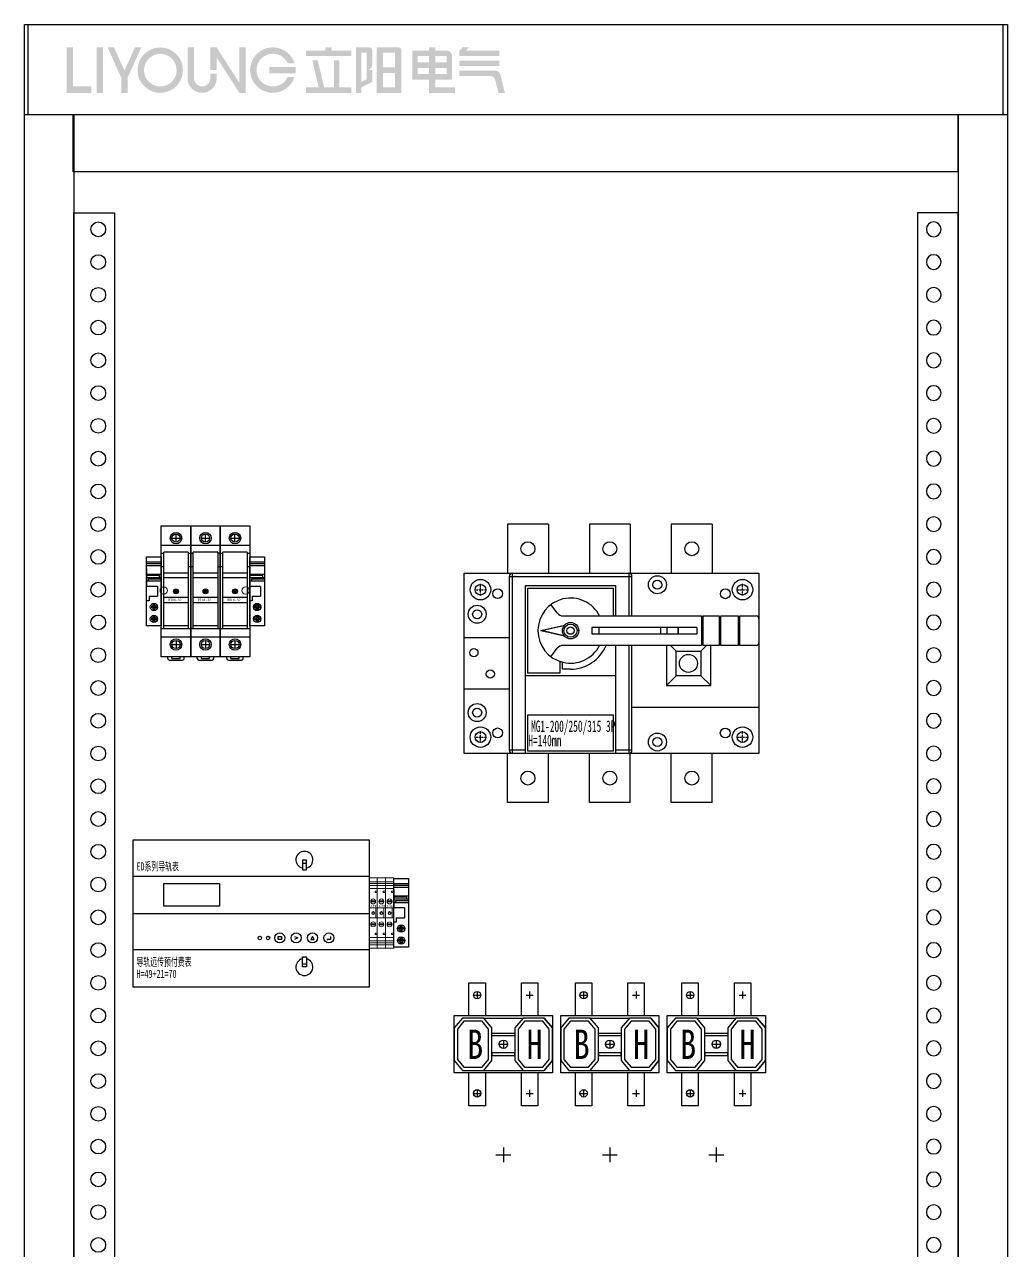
# Model space of a CAD drawing. Extents: x 1408744 to 1409344, y 413648 to 415248.
# Drawn here: x 1408744 to 1409344, y 414499 to 415248 of the extents above; entities that cross this region are included whole.
import ezdxf
from ezdxf.enums import TextEntityAlignment as Align

# ---------------------------------------------------------------- set-up
doc = ezdxf.new("R2010")
doc.units = 0
doc.header["$MEASUREMENT"] = 0
doc.linetypes.add('CENTER', pattern=[2, 1.25, -0.25, 0.25, -0.25])
for name, color, linetype in [('EL-TEXT', 3, 'Continuous'), ('LY-JS-BJ', 7, 'Continuous'), ('LY-JS-YQJ', 7, 'Continuous'), ('布置图', 20, 'Continuous'), ('注释', 1, 'Continuous')]:
    doc.layers.add(name, color=color, linetype=linetype)
doc.layers.add('LY-二次控制图', color=7, linetype='Continuous', lineweight=18)
doc.styles.add('-宋体', font='', dxfattribs={"width": 0.65})
doc.styles.add('宋体', font='', dxfattribs={"width": 0.8, "height": 3.5})
doc.styles.get('-宋体').set_extended_font_data('NSimSun')
doc.styles.get('宋体').set_extended_font_data('SimSun')

# ---------------------------------------------------------------- blocks, each defined once
blk = doc.blocks.new('A$Cf8c1ecd9')
for p, q in [((103.29, 30.78), (105.73, 30.78)), ((98.46, -14.01), (100.46, -14.94)), ((100.46, -14.94), (98.46, -15.86)), ((109.46, -14.01), (108.46, -15.86)), ((110.46, -15.86), (109.46, -14.01)), ((108.46, -15.86), (110.46, -15.86)), ((118.46, -15.86), (118.8, -15.61)), ((118.46, -15.86), (118.8, -16.11)), ((103.29, -30.78), (105.73, -30.78))]:
    blk.add_line(p, q)
at = {"color": 1}
blk.add_line((0, 0), (144, 0), dxfattribs=at)
for points in [[(0, 45), (144, 45), (144, -45), (0, -45)], [(103.29, 26.56), (105.73, 26.56), (105.73, 32.53), (103.29, 32.53)], [(18.77, 18.28), (52.73, 18.28), (52.73, 4.5), (18.77, 4.5)], [(88.46, -14.01), (90.46, -14.01), (90.46, -15.86), (88.46, -15.86)], [(103.29, -26.56), (105.73, -26.56), (105.73, -32.53), (103.29, -32.53)]]:
    blk.add_lwpolyline(points, close=True)
at = {"color": 3}
blk.add_lwpolyline([(0, 22.83), (144, 22.83), (144, -22.17), (0, -22.17)], close=True, dxfattribs=at)
blk.add_lwpolyline([(120.46, -14.01), (120.46, -15.86), (118.46, -15.86)])
for centre, radius in [((77.33, -14.94), 1.06), ((82.33, -14.94), 1.06), ((89.46, -14.94), 3.07), ((99.46, -14.94), 3.07), ((109.46, -14.94), 3.07), ((119.46, -14.94), 3.07)]:
    blk.add_circle(centre, radius)
for centre, start, end in [((104.51, 32.71), 283.60377, 256.39623), ((104.51, -32.71), 103.60377, 76.39623)]:
    blk.add_arc(centre, 5.18, start, end)
at = {"layer": 'LY-二次控制图', "color": 4, "lineweight": -3, "style": '宋体', "width": 0.6}
for s, p in [('ED系列导轨表', (2.01, 26.24)), ('导轨远传预付费表', (2.01, -32.11)), ('H=49+21=70', (2.01, -39.34))]:
    blk.add_text(s, height=5, dxfattribs=at).set_placement(p)
blk = doc.blocks.new('RT18保险 正视图')
at = {"layer": 'LY-JS-YQJ'}
blk.add_hatch(color=1, dxfattribs=at).paths.add_polyline_path([(1.5, -40, 1), (-1.5, -40, 1)])
for p, q in [((-9, -80), (-9, 0)), ((-9, 0), (9, 0)), ((9, 0), (9, -80)), ((0, -10.01), (0, -5.01)), ((9, -12.01), (-9, -12.01)), ((-2.5, -7.51), (2.5, -7.51)), ((-7.5, -17), (-9, -17)), ((7.5, -16), (-7.5, -16)), ((-7.5, -63), (-7.5, -16)), ((7.5, -16), (7.5, -63)), ((9, -17), (7.5, -17)), ((-7.5, -25), (-9, -25)), ((7.5, -29), (-7.5, -29)), ((9, -25), (7.5, -25)), ((7.5, -31.75), (-7.5, -31.75)), ((-7.5, -43.5), (7.5, -43.5)), ((-7.5, -46.9), (7.5, -46.9)), ((9, -63), (-9, -63)), ((7.5, -61), (-7.5, -61)), ((9, -67.99), (-9, -67.99)), ((-2.5, -72.49), (2.5, -72.49)), ((0, -69.99), (0, -74.99)), ((9, -80), (-9, -80)), ((-5, -81), (-5, -80)), ((-4, -82), (4, -82)), ((-2.5, -81), (-2.5, -80)), ((-2.5, -81), (2.5, -81)), ((2.5, -81), (2.5, -80)), ((5, -81), (5, -80))]:
    blk.add_line(p, q, dxfattribs=at)
for centre, radius in [((0, -7.51), 3.5), ((0, -7.51), 2.5), ((0, -72.49), 3.5), ((0, -72.49), 2.5)]:
    blk.add_circle(centre, radius, dxfattribs=at)
at = {"layer": 'LY-JS-YQJ', "color": 1}
blk.add_circle((0, -40), 1.5, dxfattribs=at)
at = {"layer": 'LY-JS-YQJ'}
for centre, start, end in [((-4, -81), 180, 270), ((4, -81), 270, 0)]:
    blk.add_arc(centre, 1, start, end, dxfattribs=at)
at = {"layer": 'LY-JS-YQJ', "insert": (-4.8, -44.5), "char_height": 1.5, "width": 12.3, "attachment_point": 1}
blk.add_mtext('RT18-32', dxfattribs=at)
blk = doc.blocks.new('RT18-32X-6A')
at = {"layer": 'LY-JS-YQJ'}
blk.add_blockref('RT18保险 正视图', (9, 80), dxfattribs=at)
blk = doc.blocks.new('端子堵头')
at = {"layer": 'LY-JS-YQJ'}
for p, q in [((0, 39.03), (9, 39.03)), ((0, 37.96), (9, 37.96)), ((0, 36.73), (9, 36.73)), ((0, 35), (0, 24)), ((0, 31.48), (9, 31.48)), ((7.97, 30.59), (0, 30.59)), ((7.97, 29.53), (7.97, 30.59)), ((9, 35), (9, 24)), ((9, 34.58), (9, 33.47)), ((0, 29.53), (9, 29.53)), ((0, 27.32), (9, 27.32)), ((6.66, 24), (0, 24)), ((1.25, 27.32), (1.25, 28.56)), ((1.25, 28.56), (9, 28.56)), ((6.66, 24), (6.66, 18)), ((1.59, 15.27), (0, 15.27)), ((1.59, 18), (1.59, 15.27)), ((1.59, 18), (6.66, 18))]:
    blk.add_line(p, q, dxfattribs=at)
for points in [[(0, 42), (9, 42), (9, 0), (0, 0)], [(3.2, 12.05), (6.01, 12.05), (6.01, 10.99), (3.2, 10.99)], [(5.06, 12.84), (5.06, 10.03), (3.99, 10.03), (3.99, 12.84)], [(3.2, 4.76), (6.01, 4.76), (6.01, 3.69), (3.2, 3.69)], [(5.13, 5.6), (5.13, 2.79), (4.06, 2.79), (4.06, 5.6)]]:
    blk.add_lwpolyline(points, close=True, dxfattribs=at)
for centre in [(4.54, 11.43), (4.54, 4.14)]:
    blk.add_circle(centre, 2.23, dxfattribs=at)
blk = doc.blocks.new('A$C90d01b57')
at = {"layer": 'LY-二次控制图', "lineweight": -3}
for name, p in [('RT18-32X-6A', (-54, -80)), ('RT18-32X-6A', (-36, -80)), ('RT18-32X-6A', (-18, -80)), ('端子堵头', (-63, -61)), ('端子堵头', (0, -61))]:
    blk.add_blockref(name, p, dxfattribs=at)
blk = doc.blocks.new('A$C2BB77F8B')
at = {"color": 6}
for centre in [(10.5, 0.5), (60.5, 0.5)]:
    blk.add_circle(centre, 2.25, dxfattribs=at)
at = {"color": 0}
blk.add_blockref('A$C90d01b57', (63, 40), dxfattribs=at)
blk = doc.blocks.new('A$C03D07FCC')
for p, q in [((0, 19.03), (5, 19.03)), ((0, 17.96), (5, 17.96)), ((0, 16.73), (5, 16.73)), ((5, 19.03), (10, 19.03)), ((5, 17.96), (10, 17.96)), ((5, 16.73), (10, 16.73)), ((5, 13.21), (3.66, 13.21)), ((3.66, 13.21), (3.66, 12.43)), ((3.66, 12.43), (5, 12.43)), ((5, 12.43), (5, 11.32)), ((10, 13.21), (8.66, 13.21)), ((8.66, 13.21), (8.66, 12.43)), ((8.66, 12.43), (10, 12.43)), ((0, 3), (5, 3)), ((4.07, 3), (4.07, -3)), ((5, 3), (10, 3)), ((9.07, 3), (9.07, -3)), ((0, -3), (5, -3)), ((5, -3), (10, -3)), ((5, -12.33), (3.66, -12.33)), ((3.66, -12.33), (3.66, -13.11)), ((3.66, -13.11), (5, -13.11)), ((10, -12.33), (8.66, -12.33)), ((8.66, -12.33), (8.66, -13.11)), ((8.66, -13.11), (10, -13.11)), ((0, -17.12), (5, -17.12)), ((0, -18.19), (5, -18.19)), ((0, -19.42), (5, -19.42)), ((5, -17.12), (10, -17.12)), ((5, -18.19), (10, -18.19)), ((5, -19.42), (10, -19.42))]:
    blk.add_line(p, q)
at = {"color": 2}
for p, q in [((10, 19.03), (15, 19.03)), ((10, 17.96), (15, 17.96)), ((10, 16.73), (15, 16.73)), ((10, 12.43), (10, 11.32)), ((15, 13.21), (13.66, 13.21)), ((13.66, 13.21), (13.66, 12.43)), ((13.66, 12.43), (15, 12.43)), ((15, 12.43), (15, 11.32)), ((10, 3), (15, 3)), ((14.07, 3), (14.07, -3)), ((10, -3), (15, -3)), ((15, -12.33), (13.66, -12.33)), ((13.66, -12.33), (13.66, -13.11)), ((13.66, -13.11), (15, -13.11)), ((10, -17.12), (15, -17.12)), ((10, -18.19), (15, -18.19)), ((10, -19.42), (15, -19.42))]:
    blk.add_line(p, q, dxfattribs=at)
for points in [[(0, 21.5), (5, 21.5), (5, -21.5), (0, -21.5)], [(0, 15), (5, 15), (5, -15), (0, -15)], [(5, 21.5), (10, 21.5), (10, -21.5), (5, -21.5)], [(5, 15), (10, 15), (10, -15), (5, -15)], [(1.47, 7.3), (3.53, 7.3), (3.53, 6.79), (1.47, 6.79)], [(6.47, 7.3), (8.53, 7.3), (8.53, 6.79), (6.47, 6.79)], [(1.47, -6.71), (3.53, -6.71), (3.53, -7.23), (1.47, -7.23)], [(6.47, -6.71), (8.53, -6.71), (8.53, -7.23), (6.47, -7.23)]]:
    blk.add_lwpolyline(points, close=True)
for points in [[(10, 21.5), (15, 21.5), (15, -21.5), (10, -21.5)], [(10, 15), (15, 15), (15, -15), (10, -15)], [(11.47, 7.3), (13.53, 7.3), (13.53, 6.79), (11.47, 6.79)], [(11.47, -6.71), (13.53, -6.71), (13.53, -7.23), (11.47, -7.23)]]:
    blk.add_lwpolyline(points, close=True, dxfattribs=at)
for centre, radius in [((2.5, 7), 1.5), ((7.5, 7), 1.5), ((2.52, -0.08), 0.879), ((2.52, -0.08), 0.879), ((2.52, -0.08), 0.59), ((7.52, -0.08), 0.879), ((7.52, -0.08), 0.879), ((7.52, -0.08), 0.59), ((2.5, -7), 1.5), ((7.5, -7), 1.5)]:
    blk.add_circle(centre, radius)
for centre, radius in [((12.5, 7), 1.5), ((12.52, -0.08), 0.879), ((12.52, -0.08), 0.879), ((12.52, -0.08), 0.59), ((12.5, -7), 1.5)]:
    blk.add_circle(centre, radius, dxfattribs=at)
at = {"layer": 'LY-二次控制图', "lineweight": -3}
blk.add_blockref('端子堵头', (15, -21), dxfattribs=at)
at = {"char_height": 1, "width": 2.5692, "attachment_point": 1}
for insert in [(0.91, 4.81), (5.91, 4.81)]:
    blk.add_mtext('2.5mm', dxfattribs=dict(at, insert=insert))
at = {"color": 2, "insert": (10.91, 4.81), "char_height": 1, "width": 2.5692, "attachment_point": 1}
blk.add_mtext('2.5mm', dxfattribs=at)
blk = doc.blocks.new('隔离MG1-200-250-315-3P-2022.3')
at = {"color": 0}
for p, q in [((26.49, 85), (26.49, 55)), ((51.49, 85), (26.49, 85)), ((51.49, 85), (51.49, 55)), ((76.49, 85), (76.49, 55)), ((101.49, 85), (76.49, 85)), ((101.49, 85), (101.49, 55)), ((126.49, 85), (126.49, 55)), ((151.49, 85), (126.49, 85)), ((151.49, 85), (151.49, 55)), ((26.49, -85), (26.49, -55)), ((51.49, -85), (51.49, -55)), ((76.49, -85), (76.49, -55)), ((101.49, -85), (101.49, -55)), ((126.49, -85), (126.49, -55)), ((151.49, -85), (151.49, -55)), ((51.49, -85), (26.49, -85)), ((101.49, -85), (76.49, -85)), ((151.49, -85), (126.49, -85))]:
    blk.add_line(p, q, dxfattribs=at)
at = {"color": 0, "linetype": 'Continuous', "lineweight": 25}
for p, q in [((27.5, 53), (102.5, 53)), ((27.5, 53), (27.5, -53)), ((29.5, -55), (29.5, 55)), ((100.5, 55), (100.5, 29)), ((102.5, 29), (102.5, 53)), ((37.5, 47.5), (92.5, 47.5)), ((37.5, -55), (37.5, 47.5)), ((39, 46), (91, 46)), ((39, -6), (39, 46)), ((91, 46), (91, 29)), ((92.5, 47.5), (92.5, 29)), ((56.9, 30.8), (53.06, 35.91)), ((46.86, 20.1), (61.25, 23.29)), ((61, 22.98), (48, 19.98)), ((60.5, 29), (145, 29)), ((145, 29), (145, 11)), ((145, 28), (146, 28)), ((146, 11), (146, 29)), ((146, 29), (155.75, 29)), ((155.75, 29), (155.75, 11)), ((155.75, 28), (156.75, 28)), ((156.75, 11), (156.75, 29)), ((156.75, 29), (167.25, 29)), ((167.25, 29), (167.25, 11)), ((167.25, 28), (168.25, 28)), ((168.25, 11), (168.25, 29)), ((168.25, 29), (178.5, 29)), ((0, 15.75), (27.5, 15.75)), ((61.21, 16.72), (46.86, 19.9)), ((48, 19.98), (61, 16.98)), ((60, 19.98), (61, 19.98)), ((70, 19.98), (69, 19.98)), ((78, 22), (78, 18)), ((142, 22), (78, 22)), ((78, 18), (142, 18)), ((82.51, 18), (82.51, 22)), ((119.96, 22), (119.96, 18)), ((124, 18), (124, 22)), ((130.57, 22), (130.57, 18)), ((130.9, 18), (130.9, 22)), ((142, 22), (142, 18)), ((53.06, 4.09), (56.9, 9.2)), ((145, 11), (60.5, 11)), ((92.5, 11), (92.5, -55)), ((100.5, 11), (100.5, -55)), ((102.5, -53), (102.5, 11)), ((123.55, 11), (123.55, -13.5)), ((129.55, 7.5), (126.05, 11)), ((129.55, 7.5), (144.55, 7.5)), ((129.55, -7.5), (129.55, 7.5)), ((144.55, 7.5), (148.05, 11)), ((144.55, 7.5), (144.55, -7.5)), ((145, 12), (146, 12)), ((155.75, 11), (146, 11)), ((150.55, -13.5), (150.55, 11)), ((156.75, 12), (155.75, 12)), ((167.25, 11), (156.75, 11)), ((168.25, 12), (167.25, 12)), ((178.5, 11), (168.25, 11)), ((58.5, 1.21), (58.5, -6)), ((60, -3.5), (60, 0.75)), ((58.5, -6), (39, -6)), ((65, -3.5), (60, -3.5)), ((92.5, -7.5), (37.5, -7.5)), ((123.55, -13.5), (129.55, -7.5)), ((123.55, -13.5), (150.55, -13.5)), ((144.55, -7.5), (129.55, -7.5)), ((150.55, -13.5), (144.55, -7.5)), ((27.5, -15.75), (0, -15.75)), ((180, -27), (102.5, -27)), ((39, -31.5), (91, -31.5)), ((39, -53.5), (39, -31.5)), ((91, -31.5), (91, -53.5)), ((37.5, -53), (27.5, -53)), ((91, -53.5), (39, -53.5)), ((102.5, -53), (92.5, -53))]:
    blk.add_line(p, q, dxfattribs=at)
at = {"color": 1, "linetype": 'CENTER', "ltscale": 0.13}
for p, q in [((6.43, 44.97), (13.58, 44.97)), ((10, 41.4), (10, 48.55)), ((166.43, 45), (173.58, 45)), ((170, 41.43), (170, 48.58)), ((9.99, -48.57), (9.99, -41.42)), ((170, -48.57), (170, -41.42)), ((6.42, -45), (13.57, -45)), ((166.43, -45), (173.58, -45))]:
    blk.add_line(p, q, dxfattribs=at)
at = {"color": 0}
blk.add_lwpolyline([(0, 55), (180, 55), (180, -55), (0, -55)], close=True, dxfattribs=at)
for centre, radius in [((38.99, 70), 4.25), ((88.99, 70), 4.25), ((138.99, 70), 4.25), ((136.96, 0), 5.48), ((38.99, -70), 4.25), ((88.99, -70), 4.25), ((138.99, -70), 4.25)]:
    blk.add_circle(centre, radius, dxfattribs=at)
at = {"color": 0, "linetype": 'Continuous', "lineweight": 25}
for centre, radius in [((118, 48), 5.5), ((10, 45), 6.25), ((10, 44.97), 3.25), ((20.49, 42.58), 3), ((118, 48), 2.75), ((159.49, 42.5), 3), ((170, 45), 6.25), ((170, 45), 3.25), ((8, 30), 5.5), ((8, 30), 2.75), ((65, 19.98), 5), ((65, 19.98), 4), ((65, 20), 2.25), ((6, 6.5), 2.5), ((16, -6.5), 2.5), ((8, -30), 5.5), ((8, -30), 2.75), ((8, -30), 2.75), ((9.99, -45), 6.25), ((9.99, -45), 3.25), ((10, -45), 3.25), ((20.49, -42.42), 3), ((118, -48), 5.5), ((159.43, -42.5), 3), ((170, -45), 6.25), ((170, -45), 3.25), ((118, -48), 2.75)]:
    blk.add_circle(centre, radius, dxfattribs=at)
for centre, radius, start, end in [((29.5, 53), 2, 90, 180), ((100.5, 53), 2, 0, 90), ((65, 20), 19.89, 26.90784, 333.09217), ((60.5, 33.5), 4.5, 216.90982, 270), ((178.5, 27.5), 1.5, 0, 90), ((46.88, 20), 0.1, 102.5, 257.50001), ((60.5, 6.5), 4.5, 90, 143.09018), ((65, 20), 23.5, 270, 337.48169), ((178.5, 12.5), 1.5, 270, 0), ((29.5, -53), 2, 180, 270), ((100.5, -53), 2, 270, 0)]:
    blk.add_arc(centre, radius, start, end, dxfattribs=at)
at = {"color": 4, "linetype": 'ByBlock', "style": '宋体', "width": 0.6}
for s, p in [('MG1-200/250/315 3P', (92.33, -38.35)), ('H=140mm', (59.25, -47.08))]:
    blk.add_text(s, height=7, dxfattribs=at).set_placement(p, align=Align.MIDDLE_RIGHT)
blk = doc.blocks.new('BH-0.66 φ30')
at = {"color": 1}
for p, q in [((-18.1, 12.5), (-13.9, 12.5)), ((-16, 14.6), (-16, 10.4)), ((13.9, 12.5), (18.1, 12.5)), ((16, 14.6), (16, 10.4)), ((-25, -1.5), (-30, -7.5)), ((-12, -1.5), (12, -1.5)), ((12, -1.5), (7, -7.5)), ((25, -1.5), (12, -1.5)), ((25, -1.5), (30, -7.5)), ((0, -14.91), (0, -20.09)), ((7, -7.5), (7, -27.5)), ((-2.59, -17.5), (2.59, -17.5)), ((-30, -27.5), (-25, -33.5)), ((7, -27.5), (12, -33.5)), ((30, -27.5), (25, -33.5)), ((-12, -33.5), (12, -33.5)), ((-18.1, -47.5), (-13.9, -47.5)), ((-16, -45.4), (-16, -49.6)), ((13.9, -47.5), (18.1, -47.5)), ((16, -45.4), (16, -49.6))]:
    blk.add_line(p, q, dxfattribs=at)
for points in [[(-21, 0), (-21, 20), (-11, 20), (-11, 0)], [(11, 0), (11, 20), (21, 20), (21, 0)], [(-25, -1.5), (-30, -7.5), (-30, -27.5), (-25, -33.5), (-12, -33.5), (-7, -27.5), (-7, -7.5), (-12, -1.5), (-25, -1.5)], [(12, -1.5), (7, -7.5), (7, -27.5), (12, -33.5), (25, -33.5), (30, -27.5), (30, -7.5), (25, -1.5), (12, -1.5)], [(-11, -35), (-11, -55), (-21, -55), (-21, -35)], [(21, -35), (21, -55), (11, -55), (11, -35)]]:
    blk.add_lwpolyline(points, dxfattribs=at)
for points in [[(-30, 0), (30, 0), (30, -35), (-30, -35)], [(-24.06, -3.5), (-28, -8.22), (-28, -26.78), (-24.06, -31.5), (-12.94, -31.5), (-9, -26.78), (-9, -8.22), (-12.94, -3.5)], [(12.94, -3.5), (9, -8.22), (9, -26.78), (12.94, -31.5), (24.06, -31.5), (28, -26.78), (28, -8.22), (24.06, -3.5)], [(-7, -10.83), (7, -10.83), (7, -12.4), (-7, -12.4)], [(-7, -24.33), (7, -24.33), (7, -22.76), (-7, -22.76)]]:
    blk.add_lwpolyline(points, close=True, dxfattribs=at)
blk.add_circle((0, -17.5), 2.59, dxfattribs=at)
at = {"layer": 'EL-TEXT', "color": 0, "linetype": 'ByBlock', "lineweight": -3, "style": '-宋体', "width": 0.8}
for s, p in [('B', (-17.19, -17.51)), ('H', (19.08, -17.51))]:
    blk.add_text(s, height=17.94, dxfattribs=at).set_placement(p, align=Align.MIDDLE_CENTER)
blk = doc.blocks.new('A$Cfccfe12f')
at = {"color": 3}
for p, q in [((-151, -100.5), (-151, -109.5)), ((-86, -100.5), (-86, -109.5)), ((-21, -100.5), (-21, -109.5)), ((-155.5, -105), (-146.5, -105)), ((-90.5, -105), (-81.5, -105)), ((-25.5, -105), (-16.5, -105))]:
    blk.add_line(p, q, dxfattribs=at)
for p in [(-151, -20), (-86, -20), (-21, -20)]:
    blk.add_blockref('BH-0.66 φ30', p, dxfattribs=at)
blk = doc.blocks.new('BH-0.66 φ30x3')
at = {"color": 6}
for centre in [(14, 47.5), (79, 47.5), (144, 47.5), (14, -12.5), (79, -12.5), (144, -12.5)]:
    blk.add_circle(centre, 2.25, dxfattribs=at)
at = {"color": 0}
blk.add_blockref('A$Cfccfe12f', (181, 55), dxfattribs=at)
blk = doc.blocks.new('*U16')
at = {"layer": 'LY-JS-BJ', "color": 6}
blk.add_circle((0, 0), 4.5, dxfattribs=at)
blk = doc.blocks.new('*U17')
at = {"layer": 'LY-JS-BJ', "color": 0, "linetype": 'ByBlock', "lineweight": -2, "transparency": 16777216}
for p in [(0, 0), (0, -20), (0, -40), (0, -60), (0, -80), (0, -100), (0, -120), (0, -140), (0, -160), (0, -180), (0, -200), (0, -220), (0, -240), (0, -260), (0, -280), (0, -300), (0, -320), (0, -340), (0, -360), (0, -380), (0, -400), (0, -420), (0, -440), (0, -460), (0, -480), (0, -500), (0, -520), (0, -540), (0, -560), (0, -580), (0, -600), (0, -620), (0, -640), (0, -660), (0, -680), (0, -700), (0, -720), (0, -740), (0, -760), (0, -780), (0, -800), (0, -820), (0, -840), (0, -860), (0, -880), (0, -900), (0, -920), (0, -940), (0, -960), (0, -980), (0, -1000), (0, -1020), (0, -1040), (0, -1060), (0, -1080), (0, -1100), (0, -1120), (0, -1140), (0, -1160), (0, -1180), (0, -1200), (0, -1220), (0, -1240), (0, -1260), (0, -1280), (0, -1300), (0, -1320), (0, -1340), (0, -1360), (0, -1380)]:
    blk.add_blockref('*U16', p, dxfattribs=at)
blk = doc.blocks.new('*U21')
at = {"layer": 'LY-JS-BJ', "color": 6}
blk.add_circle((0, 0), 4.5, dxfattribs=at)
blk = doc.blocks.new('*U22')
at = {"layer": 'LY-JS-BJ', "color": 0, "linetype": 'ByBlock', "lineweight": -2, "transparency": 16777216}
for p in [(0, 0), (0, -20), (0, -40), (0, -60), (0, -80), (0, -100), (0, -120), (0, -140), (0, -160), (0, -180), (0, -200), (0, -220), (0, -240), (0, -260), (0, -280), (0, -300), (0, -320), (0, -340), (0, -360), (0, -380), (0, -400), (0, -420), (0, -440), (0, -460), (0, -480), (0, -500), (0, -520), (0, -540), (0, -560), (0, -580), (0, -600), (0, -620), (0, -640), (0, -660), (0, -680), (0, -700), (0, -720), (0, -740), (0, -760), (0, -780), (0, -800), (0, -820), (0, -840), (0, -860), (0, -880), (0, -900), (0, -920), (0, -940), (0, -960), (0, -980), (0, -1000), (0, -1020), (0, -1040), (0, -1060), (0, -1080), (0, -1100), (0, -1120), (0, -1140), (0, -1160), (0, -1180), (0, -1200), (0, -1220), (0, -1240), (0, -1260), (0, -1280), (0, -1300), (0, -1320), (0, -1340), (0, -1360), (0, -1380)]:
    blk.add_blockref('*U21', p, dxfattribs=at)
blk = doc.blocks.new('911')
at = {"layer": 'LY-JS-BJ'}
for points in [[(-201.6, 15.7), (-207.1, 15.7), (-207.1, -23.9), (-199.2, -23.9), (-185.7, -23.9), (-185.7, -18.3), (-201.6, -18.3), (-201.6, -16.8)], [(-175.4, 15.7), (-181, 15.7), (-181, -23.9), (-175.4, -23.9)], [(-142.2, 15.7), (-147.7, 15.7), (-156.8, -4.5), (-165.9, 15.7), (-171.5, 15.7), (-159.6, -10.7), (-159.6, -23.9), (-154.1, -23.9), (-154.1, -10.7)], [(-96.2, -11.2), (-96.2, 15.7), (-101.8, 15.7), (-101.8, -11.2, 1), (-76.4, -11.2), (-76.4, -7.3), (-82, -7.3), (-82, -11.2, -1)], [(-76.4, 15.7), (-82, 15.7), (-82, -4.1), (-76.4, -4.1), (-76.4, 7), (-56.6, -23.9), (-51.1, -23.9), (-51.1, 15.7), (-56.6, 15.7), (-56.6, -15.2)], [(-8.5, -10), (-14.4, -10, -4.581742), (-14.4, 1.9), (-8.5, 1.9, 6.513131)], [(41, 12.9), (24, 12.9), (24, 15.7), (18.4, 15.7), (18.4, 12.9), (1.4, 12.9), (1.4, 8.2), (41, 8.2)], [(59.2, -4.1), (54.5, -4.1), (54.5, -12), (49.7, -14.4), (49.7, 11), (54.5, 11), (54.5, -4.1, 0.414214), (59.2, 0.7), (59.2, 13.3, 0.414214), (56.9, 15.7), (49.7, 15.7), (45, 15.7), (45, -23.9), (49.7, -23.9), (49.7, -19.1), (59.2, -14.4)], [(170.1, 12.9), (140.8, 12.9), (143.6, 15.7), (138, 15.7), (135.3, 12.9), (135.3, 8.2), (170.1, 8.2)], [(41, -19.1), (30.7, -19.1), (30.7, 4.6), (26, 4.6), (26, -19.1), (17.3, -19.1), (11.7, 4.6), (7, 4.6), (12.5, -19.1), (1.4, -19.1), (1.4, -23.9), (41, -23.9)], [(170.1, 4.2), (135.3, 4.2), (135.3, -0.5), (170.1, -0.5)], [(-7.7, -1.3), (-30.5, -1.3), (-30.5, -6.9), (-7.7, -6.9, 0.070346)], [(166.4, -4.5), (135.3, -4.5), (135.3, -9.2), (162, -9.2, -0.345496), (166.6, -12.9), (169.3, -23.9), (174.9, -23.9), (171, -8.1, 0.345496)]]:
    blk.add_hatch(color=7, dxfattribs=at).paths.add_polyline_path(points)
h = blk.add_hatch(color=7, dxfattribs=at)
h.paths.add_polyline_path([(-105.8, -4.1, 1), (-145.4, -4.1, 1)])
h.paths.add_polyline_path([(-139.8, -4.1, -1), (-111.3, -4.1, -1)], flags=16)
h = blk.add_hatch(color=7, dxfattribs=at)
h.paths.add_polyline_path([(84.6, 13.3, 0.414214), (82.2, 15.7), (63.2, 15.7), (63.2, -23.9), (84.6, -23.9)])
h.paths.add_polyline_path([(68.7, -19.1), (68.7, -6.5), (79, -6.5), (79, -19.1)], flags=16)
h.paths.add_polyline_path([(68.7, -1.7), (68.7, 11), (79, 11), (79, -1.7)], flags=16)
h = blk.add_hatch(color=7, dxfattribs=at)
h.paths.add_polyline_path([(124.2, 12.9), (114.3, 12.9), (114.3, 15.7), (108.7, 15.7), (108.7, 12.9), (94.1, 12.9), (94.1, -12.4), (108.7, -12.4), (108.7, -23.9), (131.3, -23.9), (131.3, -19.1), (114.3, -19.1), (114.3, -12.4), (128.9, -12.4), (128.9, 8.2, 0.414214)])
h.paths.add_polyline_path([(114.3, 8.2), (124.2, 8.2), (124.2, 2.6), (114.3, 2.6)], flags=16)
h.paths.add_polyline_path([(108.7, 8.2), (108.7, 2.6), (98.8, 2.6), (98.8, 8.2)], flags=16)
h.paths.add_polyline_path([(114.3, -2.1), (124.2, -2.1), (124.2, -7.6), (114.3, -7.6)], flags=16)
h.paths.add_polyline_path([(108.7, -2.1), (108.7, -7.6), (98.8, -7.6), (98.8, -2.1)], flags=16)

msp = doc.modelspace()

# ---------------------------------------------------------------- linework, layer by layer
at = {"layer": 'LY-JS-BJ', "color": 6, "ltscale": 50}
msp.add_line((1408743.77, 415192.83), (1409343.77, 415192.83), dxfattribs=at)
for points in [[(1408745.91, 415192.83), (1408745.91, 415247.83)], [(1409340.91, 415247.83), (1409340.91, 415192.83)], [(1409313.41, 415192.83), (1409313.41, 415157.83), (1408773.41, 415157.83), (1408773.41, 415192.83)], [(1408773.77, 415192.83), (1408773.77, 413647.83)], [(1409313.77, 415192.83), (1409313.77, 413647.83)]]:
    msp.add_lwpolyline(points, dxfattribs=at)
at = {"layer": 'LY-JS-BJ', "color": 6, "lineweight": -3}
for points in [[(1408798.77, 415132.83), (1408798.77, 413732.83), (1408773.77, 413732.83), (1408773.77, 415132.83)], [(1409288.77, 415132.83), (1409288.77, 413732.83), (1409313.77, 413732.83), (1409313.77, 415132.83)]]:
    msp.add_lwpolyline(points, close=True, dxfattribs=at)
at = {"layer": '布置图', "ltscale": 50}
msp.add_lwpolyline([(1408743.77, 415247.83), (1409343.77, 415247.83), (1409343.77, 413647.83), (1408743.77, 413647.83)], close=True, dxfattribs=at)

# ---------------------------------------------------------------- block references
at = {"color": 6}
for name, p in [('隔离MG1-200-250-315-3P-2022.3', (1409012.07, 414857.83)), ('BH-0.66 φ30x3', (1409006.06, 414607.83))]:
    msp.add_blockref(name, p, dxfattribs=at)
at = {"layer": 'LY-JS-BJ', "color": 6, "lineweight": -3, "xscale": 0.6999999999534339, "yscale": 0.6999999999534339, "zscale": 0.6999999999534339}
msp.add_blockref('911', (1408914.54, 415222.86), dxfattribs=at)
at = {"layer": 'LY-JS-BJ', "color": 6, "lineweight": -3}
msp.add_blockref('*U22', (1408788.77, 415122.83), dxfattribs=at)
at = {"layer": 'LY-JS-BJ', "color": 6, "lineweight": -3, "xscale": -1}
msp.add_blockref('*U17', (1409298.77, 415122.83), dxfattribs=at)
at = {"layer": 'LY-二次控制图', "color": 6, "lineweight": -3}
for name, p in [('A$C2BB77F8B', (1408818.23, 414901.83)), ('A$C03D07FCC', (1408954.1, 414705.51))]:
    msp.add_blockref(name, p, dxfattribs=at)
at = {"layer": '注释', "color": 0}
msp.add_blockref('A$Cf8c1ecd9', (1408810.1, 414705.17), dxfattribs=at)

doc.saveas('drawing.dxf')
